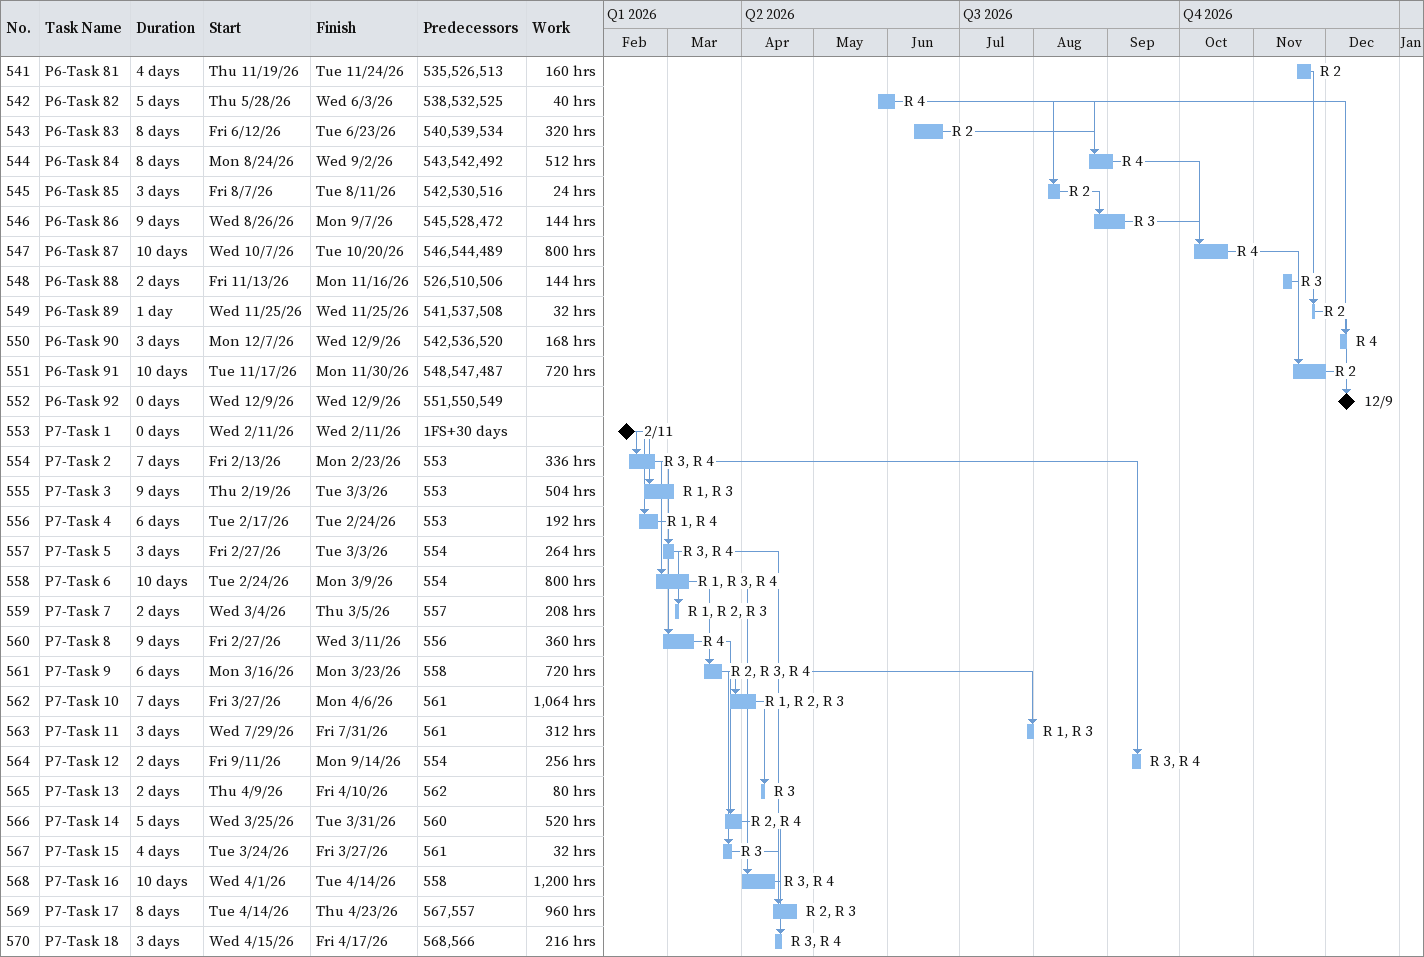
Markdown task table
| ID | Task | Duration | Start | Finish | Predecessors | Resources | Work (h) |
|---|---|---|---|---|---|---|---|
| 541 | P6-Task 81 | 4d | 2026-11-19 | 2026-11-24 | 535, 526, 513 | R 2 | 160 |
| 542 | P6-Task 82 | 5d | 2026-05-28 | 2026-06-03 | 538, 532, 525 | R 4 | 40 |
| 543 | P6-Task 83 | 8d | 2026-06-12 | 2026-06-23 | 540, 539, 534 | R 2 | 320 |
| 544 | P6-Task 84 | 8d | 2026-08-24 | 2026-09-02 | 543, 542, 492 | R 4 | 512 |
| 545 | P6-Task 85 | 3d | 2026-08-07 | 2026-08-11 | 542, 530, 516 | R 2 | 24 |
| 546 | P6-Task 86 | 9d | 2026-08-26 | 2026-09-07 | 545, 528, 472 | R 3 | 144 |
| 547 | P6-Task 87 | 10d | 2026-10-07 | 2026-10-20 | 546, 544, 489 | R 4 | 800 |
| 548 | P6-Task 88 | 2d | 2026-11-13 | 2026-11-16 | 526, 510, 506 | R 3 | 144 |
| 549 | P6-Task 89 | 1d | 2026-11-25 | 2026-11-25 | 541, 537, 508 | R 2 | 32 |
| 550 | P6-Task 90 | 3d | 2026-12-07 | 2026-12-09 | 542, 536, 520 | R 4 | 168 |
| 551 | P6-Task 91 | 10d | 2026-11-17 | 2026-11-30 | 548, 547, 487 | R 2 | 720 |
| 552 | P6-Task 92 | 0d | 2026-12-09 | 2026-12-09 | 551, 550, 549 |  |  |
| 553 | P7-Task 1 | 0d | 2026-02-11 | 2026-02-11 | 1FS+30d |  |  |
| 554 | P7-Task 2 | 7d | 2026-02-13 | 2026-02-23 | 553 | R 3, R 4 | 336 |
| 555 | P7-Task 3 | 9d | 2026-02-19 | 2026-03-03 | 553 | R 1, R 3 | 504 |
| 556 | P7-Task 4 | 6d | 2026-02-17 | 2026-02-24 | 553 | R 1, R 4 | 192 |
| 557 | P7-Task 5 | 3d | 2026-02-27 | 2026-03-03 | 554 | R 3, R 4 | 264 |
| 558 | P7-Task 6 | 10d | 2026-02-24 | 2026-03-09 | 554 | R 1, R 3, R 4 | 800 |
| 559 | P7-Task 7 | 2d | 2026-03-04 | 2026-03-05 | 557 | R 1, R 2, R 3 | 208 |
| 560 | P7-Task 8 | 9d | 2026-02-27 | 2026-03-11 | 556 | R 4 | 360 |
| 561 | P7-Task 9 | 6d | 2026-03-16 | 2026-03-23 | 558 | R 2, R 3, R 4 | 720 |
| 562 | P7-Task 10 | 7d | 2026-03-27 | 2026-04-06 | 561 | R 1, R 2, R 3 | 1064 |
| 563 | P7-Task 11 | 3d | 2026-07-29 | 2026-07-31 | 561 | R 1, R 3 | 312 |
| 564 | P7-Task 12 | 2d | 2026-09-11 | 2026-09-14 | 554 | R 3, R 4 | 256 |
| 565 | P7-Task 13 | 2d | 2026-04-09 | 2026-04-10 | 562 | R 3 | 80 |
| 566 | P7-Task 14 | 5d | 2026-03-25 | 2026-03-31 | 560 | R 2, R 4 | 520 |
| 567 | P7-Task 15 | 4d | 2026-03-24 | 2026-03-27 | 561 | R 3 | 32 |
| 568 | P7-Task 16 | 10d | 2026-04-01 | 2026-04-14 | 558 | R 3, R 4 | 1200 |
| 569 | P7-Task 17 | 8d | 2026-04-14 | 2026-04-23 | 567, 557 | R 2, R 3 | 960 |
| 570 | P7-Task 18 | 3d | 2026-04-15 | 2026-04-17 | 568, 566 | R 3, R 4 | 216 |
